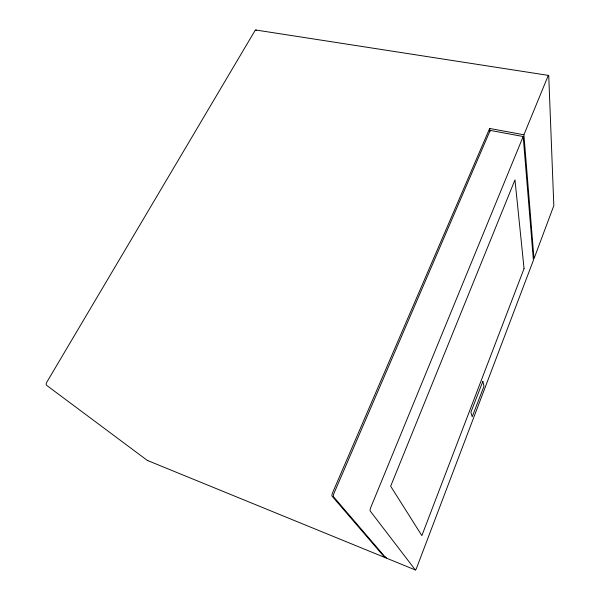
<?xml version="1.0" encoding="UTF-8"?>
<svg xmlns="http://www.w3.org/2000/svg" width="600" height="600" viewBox="0 0 600 600"><rect width="100%" height="100%" fill="white"/><g stroke="black" fill="none" stroke-linecap="round" stroke-linejoin="round"><path stroke-width="0.9" d="M523.185 136.523L370.71 507.615A2.873 0.795 -70.6 0 0 370.192 510.982L415.342 569.955A2.265 0.48 -70.9 0 0 416.482 568.312L533.415 260.25L523.185 136.523L490.192 130.403L333.945 493.41A2.82 0.892 -70 0 0 333.502 496.74L385.912 557.925L415.342 569.955M523.905 134.775L547.995 76.14A2.348 0.503 -77.9 0 1 548.752 76.005L553.822 205.635L533.985 258.735L523.905 134.775L489.66 128.468L332.543 492.87A2.812 0.892 -70 0 0 332.1 496.192L384.787 557.467A2.228 0.547 -70.4 0 0 385.545 556.845M255.788 30L548.505 75.405M256.282 30.277A2.025 1.028 -83.9 0 0 255.015 30.585L46.68 382.395A2.407 1.507 -63.5 0 0 46.672 385.373L147.36 460.44L384.787 557.467M489.66 128.468L490.035 131.257M147.877 460.507A1.965 0.983 -65.5 0 1 147.36 460.44M386.438 557.655A2.235 0.54 -70.4 0 1 385.912 557.925M524.055 268.612L421.86 535.62L390.668 486.217L514.972 179.865L524.055 268.612M482.85 381.375L470.895 412.23L472.2 416.783L483.99 386.235L482.85 381.375"/></g></svg>
